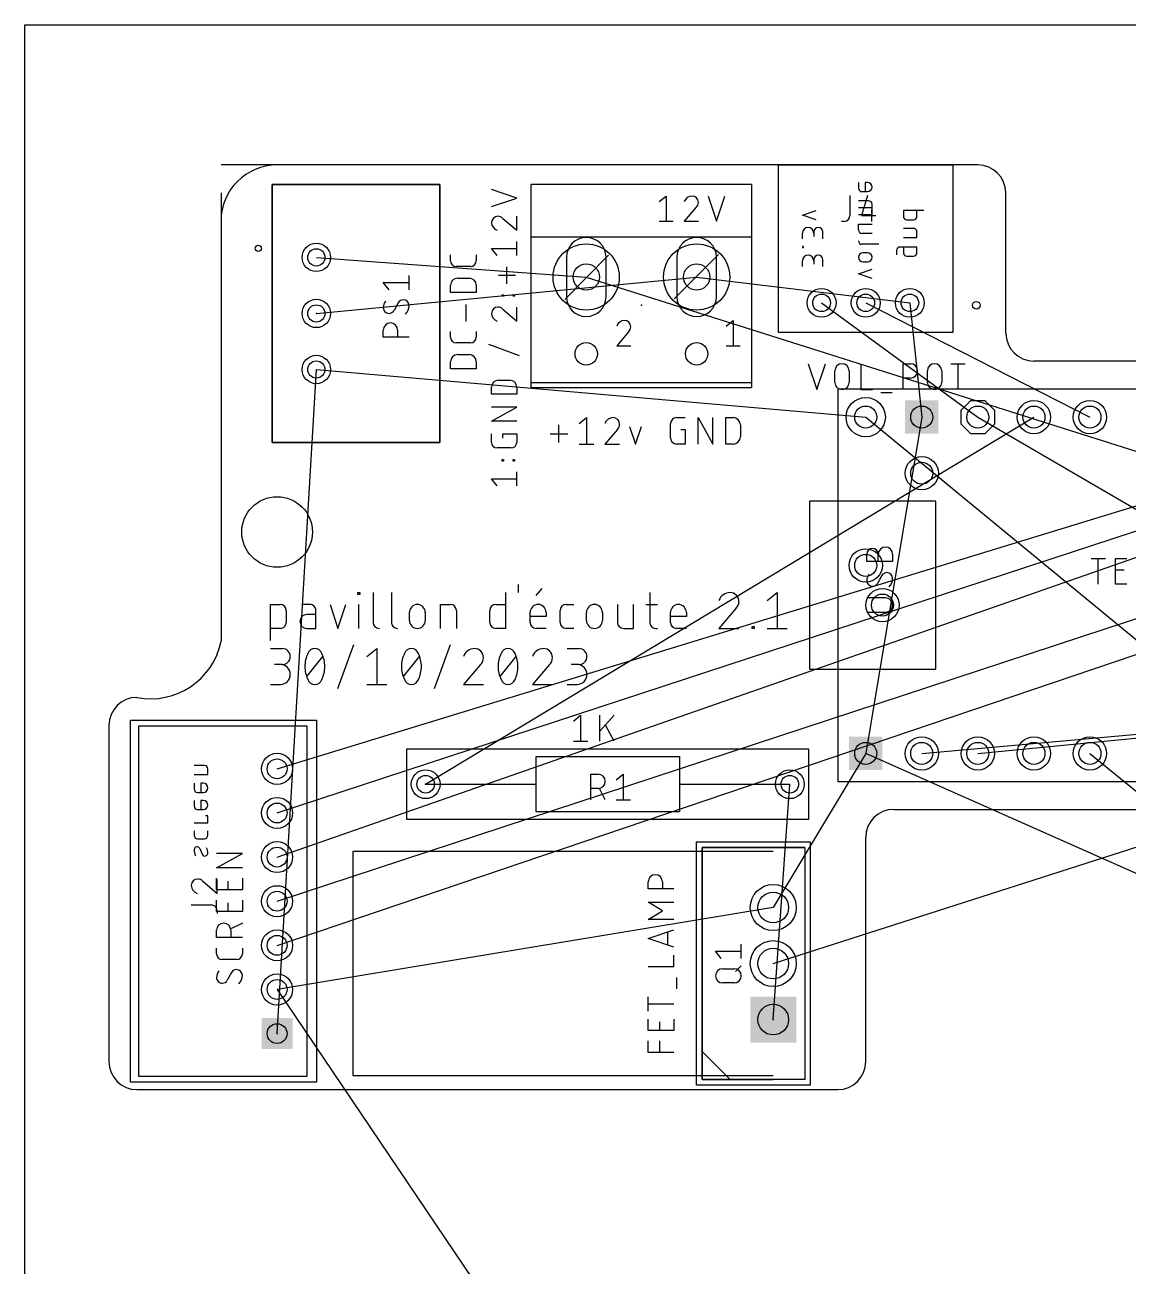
# Model space of a CAD drawing. Extents: x -53 to 76, y -69 to 67.
# Drawn here: x -53.3 to -3.3, y 11 to 67.3 of the extents above; entities that cross this region are included whole.
import ezdxf

# ---------------------------------------------------------------- set-up
doc = ezdxf.new("R2010")
doc.units = 0
for name, color, linetype in [('1', 12, 'CONTINUOUS'), ('16', 132, 'CONTINUOUS'), ('17', 122, 'CONTINUOUS'), ('19', 53, 'CONTINUOUS'), ('20', 31, 'CONTINUOUS'), ('21', 251, 'CONTINUOUS'), ('23', 53, 'CONTINUOUS'), ('25', 251, 'CONTINUOUS'), ('27', 251, 'CONTINUOUS'), ('28', 251, 'CONTINUOUS'), ('44', 251, 'CONTINUOUS'), ('51', 251, 'CONTINUOUS')]:
    doc.layers.add(name, color=color, linetype=linetype)

# ---------------------------------------------------------------- blocks, each defined once
blk = doc.blocks.new('LONGP100')
blk.add_lwpolyline([(-0.5, -0.5), (0.5, -0.5, 1), (0.5, 0.5), (-0.5, 0.5, 1)], format="xyb", close=True)
blk = doc.blocks.new('SQUAREP')
blk.add_solid([(-0.5, -0.5), (0.5, -0.5), (-0.5, 0.5), (0.5, 0.5)])
blk = doc.blocks.new('ROUNDP')
blk.add_circle((0, 0), 0.5)
blk = doc.blocks.new('OCTAGONP')
blk.add_lwpolyline([(-0.5, -0.2071), (-0.5, 0.2071), (-0.2071, 0.5), (0.2071, 0.5), (0.5, 0.2071), (0.5, -0.2071), (0.2071, -0.5), (-0.2071, -0.5)], close=True)

msp = doc.modelspace()

# ---------------------------------------------------------------- linework, layer by layer
at = {"layer": '1'}
for p, q in [((-53.34, -68.58), (-53.34, 67.31)), ((-53.34, 67.31), (-45.72, 67.31)), ((-45.72, 67.31), (76.2, 67.31))]:
    msp.add_line(p, q, dxfattribs=at)
at = {"layer": '16'}
for p, q in [((-53.34, 67.31), (76.2, 67.31)), ((-53.34, -68.58), (-53.34, 67.31))]:
    msp.add_line(p, q, dxfattribs=at)
at = {"layer": '19'}
for p, q in [((-40.132, 56.769), (-27.9, 55.88)), ((-40.132, 54.229), (-22.9, 55.88)), ((-27.9, 55.88), (24.13, 39.37)), ((-22.9, 55.88), (-13.24, 54.71)), ((-17.24, 54.71), (-10.16, 49.53)), ((-15.24, 54.71), (-5.08, 49.53)), ((-13.24, 54.71), (-12.7, 49.53)), ((-41.91, 21.59), (-40.132, 51.689)), ((-40.132, 51.689), (-15.24, 49.53)), ((-41.91, 29.59), (15.24, 49.53)), ((-41.91, 31.59), (12.7, 49.53)), ((-41.91, 33.59), (10.16, 49.53)), ((-35.179, 32.893), (-7.62, 49.53)), ((-12.7, 49.53), (-15.24, 34.29)), ((-15.24, 49.53), (27.94, 13.97)), ((-10.16, 49.53), (50.8, 13.97)), ((-41.91, 27.59), (9.525, 44.5135)), ((-41.91, 25.59), (13.97, 44.5135)), ((-12.7, 34.29), (45.72, 39.47)), ((-10.16, 34.29), (43.72, 39.47)), ((-19.431, 24.765), (26.13, 39.37)), ((-15.24, 34.29), (-19.431, 27.305)), ((30.48, 13.97), (-15.24, 34.29)), ((-5.08, 34.29), (50.8, -11.43)), ((-19.431, 22.225), (-18.679, 32.893)), ((-19.431, 27.305), (-41.91, 23.59)), ((-41.91, 23.59), (-5.191, -30.815))]:
    msp.add_line(p, q, dxfattribs=at)
at = {"layer": '20'}
for p, q in [((-41.91, 60.96), (-44.45, 60.96)), ((-10.16, 60.96), (-41.91, 60.96)), ((-44.45, 59.69), (-44.45, 58.42)), ((-8.89, 53.34), (-8.89, 59.69)), ((-44.45, 58.42), (-44.45, 39.37)), ((10.16, 52.07), (-7.62, 52.07)), ((-49.53, 35.56), (-49.53, 20.32)), ((-13.97, 31.75), (16.51, 31.75)), ((-15.24, 20.32), (-15.24, 30.48)), ((-48.26, 19.05), (-16.51, 19.05))]:
    msp.add_line(p, q, dxfattribs=at)
msp.add_circle((-41.91, 44.323), 1.6, dxfattribs=at)
for centre, radius, start, end in [((-41.91, 58.42), 2.54, 90, 180), ((-10.16, 59.69), 1.27, 0, 90), ((-7.62, 53.34), 1.27, 180, 270), ((-47.625, 40.005), 3.2379, 258.6901, 348.6901), ((-48.26, 35.56), 1.27, 90, 180), ((-13.97, 30.48), 1.27, 90, 180), ((-48.26, 20.32), 1.27, 180, 270), ((-16.51, 20.32), 1.27, 270, 0)]:
    msp.add_arc(centre, radius, start, end, dxfattribs=at)
at = {"layer": '21'}
for p, q in [((-19.19, 53.36), (-19.19, 60.96)), ((-19.19, 60.96), (-11.29, 60.96)), ((-11.29, 60.96), (-11.29, 53.36)), ((-42.132, 60.079), (-42.132, 48.379)), ((-34.532, 60.079), (-42.132, 60.079)), ((-34.532, 48.379), (-34.532, 60.079)), ((-20.411, 60.071), (-30.393, 60.071)), ((-30.393, 57.683), (-30.393, 60.071)), ((-20.411, 60.071), (-20.411, 57.683)), ((-28.793, 57.683), (-30.393, 57.683)), ((-30.393, 51.079), (-30.393, 57.683)), ((-23.789, 57.683), (-27.015, 57.683)), ((-20.411, 57.683), (-22.011, 57.683)), ((-20.411, 57.683), (-20.411, 51.079)), ((-21.5665, 53.6575), (-21.249, 53.9115)), ((-21.249, 53.9115), (-21.249, 52.7685)), ((-25.9798, 53.4035), (-26.5195, 52.7685)), ((-11.29, 53.36), (-19.19, 53.36)), ((-26.5195, 52.7685), (-25.8845, 52.7685)), ((-21.5665, 52.7685), (-20.9315, 52.7685)), ((-30.393, 50.876), (-30.393, 51.079)), ((-20.411, 51.079), (-30.393, 51.079)), ((-30.393, 50.876), (-20.411, 50.876)), ((-20.411, 51.079), (-20.411, 50.876)), ((-16.51, 50.8), (-16.51, 33.02)), ((19.05, 50.8), (-16.51, 50.8)), ((-42.132, 48.379), (-34.532, 48.379)), ((-17.78, 45.72), (-17.78, 38.1)), ((-12.065, 45.72), (-17.78, 45.72)), ((-12.065, 38.1), (-12.065, 45.72)), ((-15.1892, 42.9937), (-15.1892, 43.3183)), ((-14.0208, 42.9937), (-15.1892, 42.9937)), ((-14.6699, 42.9937), (-14.6699, 43.3183)), ((-14.0208, 43.3183), (-14.0208, 42.9937)), ((-5.0292, 43.1292), (-4.3801, 43.1292)), ((-4.7046, 41.9608), (-4.7046, 43.1292)), ((-3.922, 41.9608), (-3.922, 43.1292)), ((-3.922, 43.1292), (-3.4028, 43.1292)), ((-14.5076, 42.3531), (-14.7024, 41.9961)), ((-3.922, 42.6099), (-3.5326, 42.6099)), ((-3.4028, 41.9608), (-3.922, 41.9608)), ((-14.3454, 41.3399), (-15.1892, 41.3399)), ((-15.1892, 40.6908), (-14.3454, 40.6908)), ((-17.78, 38.1), (-12.065, 38.1)), ((-48.182, 21.59), (-48.182, 35.54)), ((-48.182, 35.54), (-40.56, 35.54)), ((-40.56, 35.54), (-40.56, 19.64)), ((-30.179, 34.143), (-23.679, 34.143)), ((-30.179, 31.643), (-30.179, 34.143)), ((-23.679, 34.143), (-23.679, 31.643)), ((-34.229, 32.893), (-30.179, 32.893)), ((-23.679, 32.893), (-19.629, 32.893)), ((-16.51, 33.02), (19.05, 33.02)), ((-23.679, 31.643), (-30.179, 31.643)), ((-18.006, 30.025), (-22.656, 30.025)), ((-22.656, 30.025), (-22.656, 19.505)), ((-40.56, 19.64), (-41.91, 19.64)), ((-22.656, 19.505), (-19.431, 19.505))]:
    msp.add_line(p, q, dxfattribs=at)
for centre in [(-27.9038, 52.4002), (-22.9, 52.4002)]:
    msp.add_circle(centre, 0.508, dxfattribs=at)
for centre, radius, start, end in [((-26.1703, 53.5444), 0.3671, 90, 162.0547), ((-26.1703, 53.6258), 0.2858, 0, 90), ((-26.1914, 53.6258), 0.3069, 313.6027, 0.0001), ((-14.9296, 43.3183), 0.2596, 0, 180), ((-14.3454, 43.3183), 0.3246, 0, 180), ((-14.7024, 42.1259), 0.4868, 143.1301, 179.9993), ((-14.2804, 42.2192), 0.2637, 90.0001, 149.4899), ((-14.2804, 42.2233), 0.2596, 0, 90), ((-14.5693, 42.2233), 0.5485, 314.761, 359.9999), ((-14.9296, 42.1259), 0.2596, 179.9993, 270), ((-14.9296, 42.1299), 0.2637, 269.9998, 329.4902), ((-14.3454, 41.0154), 0.3246, 270, 90)]:
    msp.add_arc(centre, radius, start, end, dxfattribs=at)
at = {"layer": '23'}
for p in [(-15.24, 60.96), (-25.4, 54.61), (-40.132, 54.229), (-35.179, 32.893), (-19.431, 22.225), (-41.91, 21.59)]:
    msp.add_point(p, dxfattribs=at)
at = {"layer": '25'}
for p, q in [((-24.6018, 59.2963), (-24.2843, 59.5503)), ((-24.2843, 59.5503), (-24.2843, 58.4073)), ((-22.3793, 59.5503), (-21.9983, 58.4073)), ((-21.9983, 58.4073), (-21.6173, 59.5503)), ((-15.9525, 59.5702), (-15.9525, 58.6614)), ((-15.1655, 59.5702), (-15.4252, 58.6614)), ((-22.9191, 59.0423), (-23.4588, 58.4073)), ((-15.4252, 58.6614), (-14.776, 58.6614)), ((-14.9708, 58.9211), (-14.9708, 58.4018)), ((-24.6018, 58.4073), (-23.9668, 58.4073)), ((-23.4588, 58.4073), (-22.8238, 58.4073)), ((-16.2121, 58.4018), (-16.342, 58.4018)), ((-35.9308, 55.3028), (-35.9308, 55.9519)), ((-36.8396, 55.3028), (-37.0992, 55.6274)), ((-37.0992, 55.6274), (-35.9308, 55.6274)), ((-36.4176, 54.7172), (-36.6124, 54.3602)), ((-37.0992, 53.1481), (-37.0992, 53.4726)), ((-36.4501, 53.4726), (-36.4501, 53.1481)), ((-35.9308, 53.1481), (-37.0992, 53.1481)), ((-30.9711, 41.5798), (-30.9711, 41.941)), ((-30.1757, 41.4443), (-29.9048, 41.7604)), ((-38.2588, 41.4895), (-38.2588, 41.5798)), ((-38.2588, 41.5798), (-38.1684, 41.5798)), ((-38.1684, 41.4895), (-38.2588, 41.4895)), ((-38.1684, 41.5798), (-38.1684, 41.4895)), ((-37.5612, 41.5798), (-37.5612, 40.2251)), ((-36.7275, 41.5798), (-36.7275, 40.2251)), ((-31.5551, 41.5798), (-31.5551, 39.9542)), ((-25.029, 41.5798), (-25.029, 40.2251)), ((-19.6993, 41.2186), (-19.2477, 41.5798)), ((-19.2477, 41.5798), (-19.2477, 39.9542)), ((-42.2148, 39.4123), (-42.2148, 41.0379)), ((-42.2148, 41.0379), (-41.7632, 41.0379)), ((-41.4923, 40.767), (-41.4923, 40.2251)), ((-40.4232, 41.0379), (-40.7844, 41.0379)), ((-40.1523, 40.5864), (-40.5587, 40.5864)), ((-40.1523, 39.9542), (-40.1523, 40.767)), ((-39.5127, 41.0379), (-39.1515, 39.9542)), ((-39.1515, 39.9542), (-38.7902, 41.0379)), ((-38.2136, 39.9542), (-38.2136, 41.0379)), ((-35.9175, 40.3154), (-35.9175, 40.6767)), ((-35.1951, 40.6767), (-35.1951, 40.3154)), ((-34.5107, 39.9542), (-34.5107, 41.0379)), ((-34.5107, 41.0379), (-34.0592, 41.0379)), ((-33.7882, 40.767), (-33.7882, 39.9542)), ((-32.2776, 40.2251), (-32.2776, 40.767)), ((-32.0067, 41.0379), (-31.5551, 41.0379)), ((-30.4466, 40.2251), (-30.4466, 40.6767)), ((-29.7241, 40.6767), (-29.7241, 40.4961)), ((-29.0902, 40.2251), (-29.0902, 40.767)), ((-28.8192, 41.0379), (-28.458, 41.0379)), ((-27.8935, 40.3154), (-27.8935, 40.6767)), ((-27.171, 40.6767), (-27.171, 40.3154)), ((-26.4867, 41.0379), (-26.4867, 40.2251)), ((-25.7642, 39.9542), (-25.7642, 41.0379)), ((-25.2096, 41.0379), (-24.6678, 41.0379)), ((-24.0899, 40.2251), (-24.0899, 40.6767)), ((-23.3674, 40.6767), (-23.3674, 40.4961)), ((-21.12, 40.8573), (-21.8877, 39.9542)), ((-41.7632, 39.9542), (-42.2148, 39.9542)), ((-40.5587, 39.9542), (-40.1523, 39.9542)), ((-31.5551, 39.9542), (-32.0067, 39.9542)), ((-29.7241, 40.4961), (-30.4466, 40.4961)), ((-29.7241, 39.9542), (-30.1757, 39.9542)), ((-28.458, 39.9542), (-28.8192, 39.9542)), ((-26.2158, 39.9542), (-25.7642, 39.9542)), ((-24.7581, 39.9542), (-24.6678, 39.9542)), ((-23.3674, 40.4961), (-24.0899, 40.4961)), ((-23.3674, 39.9542), (-23.819, 39.9542)), ((-21.8877, 39.9542), (-20.9845, 39.9542)), ((-20.3871, 39.9542), (-20.3871, 40.0445)), ((-20.3871, 40.0445), (-20.2968, 40.0445)), ((-20.2968, 39.9542), (-20.3871, 39.9542)), ((-20.2968, 40.0445), (-20.2968, 39.9542)), ((-19.6993, 39.9542), (-18.7962, 39.9542)), ((-42.2148, 39.0398), (-41.6729, 39.0398)), ((-39.1546, 37.2336), (-38.4321, 39.2204)), ((-37.8381, 38.6786), (-37.3865, 39.0398)), ((-37.3865, 39.0398), (-37.3865, 37.4142)), ((-34.7778, 37.2336), (-34.0553, 39.2204)), ((-28.772, 39.0398), (-28.2301, 39.0398)), ((-41.6729, 38.3173), (-42.0342, 38.3173)), ((-40.5614, 37.7754), (-39.8389, 38.6786)), ((-36.1846, 37.7754), (-35.4621, 38.6786)), ((-32.6937, 38.3173), (-33.4613, 37.4142)), ((-31.8079, 37.7754), (-31.0854, 38.6786)), ((-29.5674, 38.3173), (-30.3351, 37.4142)), ((-28.2301, 38.3173), (-28.5913, 38.3173)), ((-42.2148, 37.4142), (-41.7632, 37.4142)), ((-37.8381, 37.4142), (-36.935, 37.4142)), ((-33.4613, 37.4142), (-32.5582, 37.4142)), ((-30.3351, 37.4142), (-29.432, 37.4142)), ((-28.772, 37.4142), (-28.3204, 37.4142)), ((-27.6894, 32.1818), (-27.6894, 33.3502)), ((-27.6894, 33.3502), (-27.3648, 33.3502)), ((-26.5537, 33.0906), (-26.2292, 33.3502)), ((-26.2292, 33.3502), (-26.2292, 32.1818)), ((-27.3648, 32.7011), (-27.6894, 32.7011)), ((-27.0403, 32.1818), (-27.2999, 32.7011)), ((-26.5537, 32.1818), (-25.9046, 32.1818)), ((-19.431, 29.845), (-38.481, 29.845)), ((-38.481, 29.845), (-38.481, 19.685)), ((-45.2769, 28.4986), (-44.6278, 27.9468)), ((-44.6278, 27.9468), (-44.6278, 28.596)), ((-45.7962, 27.4195), (-44.8874, 27.4195)), ((-44.6278, 27.1599), (-44.6278, 27.03)), ((-21.7876, 24.9976), (-22.0472, 25.3222)), ((-22.0472, 25.3222), (-20.8788, 25.3222)), ((-20.8788, 24.9976), (-20.8788, 25.6468)), ((-21.7226, 24.5324), (-21.2034, 24.5324)), ((-21.1384, 24.4025), (-20.8788, 24.6622)), ((-21.2034, 23.8833), (-21.7226, 23.8833)), ((-38.481, 19.685), (-19.431, 19.685))]:
    msp.add_line(p, q, dxfattribs=at)
for centre, radius in [((-42.765, 57.184), 0.141), ((-10.226, 54.601), 0.1736)]:
    msp.add_circle(centre, radius, dxfattribs=at)
for centre, radius, start, end in [((-23.1096, 59.1832), 0.3671, 90, 162.0547), ((-23.1096, 59.2645), 0.2858, 0, 90), ((-23.1307, 59.2645), 0.3069, 313.6027, 0.0001), ((-16.2121, 58.6614), 0.2596, 270, 0), ((-36.6124, 54.49), 0.4868, 143.1301, 179.9993), ((-36.1904, 54.5833), 0.2637, 90.0001, 149.4899), ((-36.1904, 54.5874), 0.2596, 0, 90), ((-36.4793, 54.5874), 0.5485, 314.761, 359.9999), ((-36.8396, 54.49), 0.2596, 179.9993, 270), ((-36.8396, 54.4941), 0.2637, 269.9998, 329.4902), ((-36.7746, 53.4726), 0.3246, 0, 180), ((-21.3909, 41.0577), 0.5221, 89.9999, 162.0554), ((-21.3909, 41.1734), 0.4064, 0, 90), ((-21.4211, 41.1734), 0.4365, 313.6035, 359.9999), ((-41.7632, 40.767), 0.2709, 0.0013, 90), ((-40.5587, 40.2703), 0.3161, 90, 270), ((-40.4232, 40.767), 0.2709, 360, 90.0007), ((-35.5563, 40.6767), 0.3612, 0, 180), ((-34.0592, 40.767), 0.2709, 0.0013, 90), ((-32.0067, 40.767), 0.2709, 90, 180), ((-30.0854, 40.6767), 0.3612, 0, 180), ((-28.8192, 40.767), 0.2709, 90, 180), ((-27.5323, 40.6767), 0.3612, 0, 180), ((-23.7287, 40.6767), 0.3612, 0, 180), ((-41.7632, 40.2251), 0.2709, 269.9993, 0), ((-37.2903, 40.2251), 0.2709, 180, 270), ((-36.4566, 40.2251), 0.2709, 180, 270), ((-35.5563, 40.3154), 0.3612, 180, 0), ((-32.0067, 40.2251), 0.2709, 180, 270), ((-30.1757, 40.2251), 0.2709, 180, 270), ((-28.8192, 40.2251), 0.2709, 180, 270), ((-27.5323, 40.3154), 0.3612, 180, 0), ((-26.2158, 40.2251), 0.2709, 180, 270), ((-24.7581, 40.2251), 0.2709, 180, 270), ((-23.819, 40.2251), 0.2709, 180, 270), ((-41.6729, 38.6786), 0.3612, 270, 90), ((-40.2001, 38.7056), 0.3342, 90.0001, 161.0756), ((-40.2001, 38.7056), 0.3342, 18.9254, 90), ((-35.8234, 38.7056), 0.3342, 90.0001, 161.0756), ((-35.8234, 38.7056), 0.3342, 18.9254, 90), ((-32.9646, 38.5177), 0.5221, 89.9999, 162.0554), ((-32.9646, 38.6334), 0.4064, 0, 90), ((-31.4467, 38.7056), 0.3342, 90.0001, 161.0756), ((-31.4467, 38.7056), 0.3342, 18.9254, 90), ((-29.8384, 38.5177), 0.5221, 89.9999, 162.0554), ((-29.8384, 38.6334), 0.4064, 0, 90), ((-28.2301, 38.6786), 0.3612, 270, 90), ((-41.7632, 37.8658), 0.4516, 270, 90), ((-39.3121, 38.227), 1.3396, 154.0109, 180), ((-41.0882, 38.227), 1.3396, 359.9999, 25.9891), ((-34.9353, 38.227), 1.3396, 154.0109, 180), ((-36.7114, 38.227), 1.3396, 359.9999, 25.9891), ((-32.9947, 38.6334), 0.4365, 313.6035, 359.9999), ((-30.5586, 38.227), 1.3396, 154.0109, 180), ((-32.3347, 38.227), 1.3396, 359.9999, 25.9891), ((-29.8685, 38.6334), 0.4365, 313.6035, 359.9999), ((-28.3204, 37.8658), 0.4516, 270, 90), ((-39.312, 38.227), 1.3396, 180, 205.9889), ((-41.0882, 38.227), 1.3396, 334.0111, 0), ((-34.9353, 38.227), 1.3396, 180, 205.9889), ((-36.7115, 38.227), 1.3396, 334.0111, 0), ((-30.5586, 38.227), 1.3396, 180, 205.9889), ((-32.3347, 38.227), 1.3396, 334.0111, 0), ((-40.2001, 37.7484), 0.3342, 198.925, 270), ((-40.2001, 37.7484), 0.3342, 270.0001, 341.0743), ((-35.8234, 37.7484), 0.3342, 198.925, 270), ((-35.8234, 37.7484), 0.3342, 270.0001, 341.0743), ((-31.4467, 37.7484), 0.3342, 198.925, 270), ((-31.4467, 37.7484), 0.3342, 270.0001, 341.0743), ((-27.3648, 33.0256), 0.3246, 270, 90), ((-45.5041, 28.3039), 0.2921, 90, 180), ((-45.4209, 28.3039), 0.3753, 180.0001, 252.0549), ((-45.5041, 28.2822), 0.3138, 43.604, 89.9996), ((-44.8874, 27.1599), 0.2596, 0, 90), ((-21.7226, 24.2078), 0.3246, 90, 270), ((-21.2034, 24.2078), 0.3246, 270, 90)]:
    msp.add_arc(centre, radius, start, end, dxfattribs=at)
at = {"layer": '27'}
for p, q in [((-31.0515, 59.4595), (-32.1945, 59.8405)), ((-32.1945, 59.0785), (-31.0515, 59.4595)), ((-31.6865, 58.5388), (-31.0515, 57.999)), ((-31.0515, 57.999), (-31.0515, 58.634)), ((-31.0515, 56.856), (-31.0515, 57.491)), ((-34.0512, 56.6184), (-34.0512, 56.8781)), ((-32.8828, 56.8781), (-32.8828, 56.6184)), ((-31.9405, 56.856), (-32.1945, 57.1735)), ((-32.1945, 57.1735), (-31.0515, 57.1735)), ((-33.1424, 56.3588), (-33.7916, 56.3588)), ((-31.496, 55.5733), (-31.496, 56.3353)), ((-33.7266, 55.8301), (-33.2074, 55.8301)), ((-31.115, 55.9543), (-31.877, 55.9543)), ((-34.0512, 55.181), (-34.0512, 55.5056)), ((-32.8828, 55.181), (-34.0512, 55.181)), ((-32.8828, 55.5056), (-32.8828, 55.181)), ((-33.3372, 53.8588), (-33.3372, 54.6377)), ((-31.7183, 55.0082), (-31.7183, 55.0717)), ((-31.7183, 55.0717), (-31.6547, 55.0717)), ((-31.6547, 55.0082), (-31.7183, 55.0082)), ((-31.6547, 55.0717), (-31.6547, 55.0082)), ((-31.2103, 55.0082), (-31.2103, 55.0717)), ((-31.2103, 55.0717), (-31.1468, 55.0717)), ((-31.1468, 55.0082), (-31.2103, 55.0082)), ((-31.1468, 55.0717), (-31.1468, 55.0082)), ((-31.6865, 54.424), (-31.0515, 53.8842)), ((-31.0515, 53.8842), (-31.0515, 54.5192)), ((-34.0512, 53.1513), (-34.0512, 53.411)), ((-33.1424, 52.8917), (-33.7916, 52.8917)), ((-32.8828, 53.411), (-32.8828, 53.1513)), ((-33.7266, 52.363), (-33.2074, 52.363)), ((-30.9245, 52.3094), (-32.3215, 52.8174)), ((-34.0512, 51.7139), (-34.0512, 52.0385)), ((-32.8828, 52.0385), (-32.8828, 51.7139)), ((-17.8464, 51.9502), (-17.4569, 50.7818)), ((-17.4569, 50.7818), (-17.0675, 51.9502)), ((-15.4551, 51.9502), (-15.4551, 50.7818)), ((-13.5355, 50.7818), (-13.5355, 51.9502)), ((-13.5355, 51.9502), (-13.2109, 51.9502)), ((-11.3807, 51.9502), (-10.7316, 51.9502)), ((-11.0562, 50.7818), (-11.0562, 51.9502)), ((-32.8828, 51.7139), (-34.0512, 51.7139)), ((-31.877, 51.2045), (-31.369, 51.2045)), ((-16.6385, 51.1064), (-16.6385, 51.6256)), ((-15.9894, 51.6256), (-15.9894, 51.1064)), ((-13.2109, 51.3011), (-13.5355, 51.3011)), ((-12.4475, 51.1064), (-12.4475, 51.6256)), ((-11.7984, 51.6256), (-11.7984, 51.1064)), ((-32.1945, 50.5695), (-32.1945, 50.887)), ((-31.0515, 50.887), (-31.0515, 50.5695)), ((-15.4551, 50.7818), (-14.9359, 50.7818)), ((-14.5543, 50.652), (-14.035, 50.652)), ((-31.0515, 50.5695), (-32.1945, 50.5695)), ((-32.1945, 49.3503), (-31.0515, 49.9853)), ((-31.0515, 49.9853), (-32.1945, 49.9853)), ((-31.0515, 49.3503), (-32.1945, 49.3503)), ((-29.1407, 48.3774), (-29.1407, 49.1763)), ((-28.2256, 49.2429), (-27.8927, 49.5092)), ((-27.8927, 49.5092), (-27.8927, 48.3108)), ((-26.4897, 48.9766), (-27.0556, 48.3108)), ((-25.936, 49.1097), (-25.6697, 48.3108)), ((-25.6697, 48.3108), (-25.4034, 49.1097)), ((-24.0792, 48.5771), (-24.0792, 49.2429)), ((-23.8129, 49.5092), (-23.4134, 49.5092)), ((-23.6132, 48.9766), (-23.4134, 48.9766)), ((-23.4134, 48.9766), (-23.4134, 48.3108)), ((-22.8312, 48.3108), (-22.8312, 49.5092)), ((-22.8312, 49.5092), (-22.1654, 48.3108)), ((-22.1654, 48.3108), (-22.1654, 49.5092)), ((-21.5832, 48.3108), (-21.5832, 49.5092)), ((-21.5832, 49.5092), (-21.2503, 49.5092)), ((-20.9174, 49.1763), (-20.9174, 48.6437)), ((-32.1945, 48.3851), (-32.1945, 48.7661)), ((-31.6865, 48.5756), (-31.6865, 48.7661)), ((-31.6865, 48.7661), (-31.0515, 48.7661)), ((-31.0515, 48.7661), (-31.0515, 48.3851)), ((-29.5402, 48.7768), (-28.7413, 48.7768)), ((-31.3055, 48.1311), (-31.9405, 48.1311)), ((-28.2256, 48.3108), (-27.5598, 48.3108)), ((-27.0556, 48.3108), (-26.3898, 48.3108)), ((-23.4134, 48.3108), (-23.8129, 48.3108)), ((-21.2503, 48.3108), (-21.5832, 48.3108)), ((-31.7183, 47.5406), (-31.7183, 47.6041)), ((-31.7183, 47.6041), (-31.6547, 47.6041)), ((-31.6547, 47.5406), (-31.7183, 47.5406)), ((-31.6547, 47.6041), (-31.6547, 47.5406)), ((-31.2103, 47.5406), (-31.2103, 47.6041)), ((-31.2103, 47.6041), (-31.1468, 47.6041)), ((-31.1468, 47.5406), (-31.2103, 47.5406)), ((-31.1468, 47.6041), (-31.1468, 47.5406)), ((-31.9405, 46.4166), (-32.1945, 46.7341)), ((-32.1945, 46.7341), (-31.0515, 46.7341)), ((-31.0515, 46.4166), (-31.0515, 47.0516)), ((-28.4826, 35.7576), (-28.158, 36.0172)), ((-28.158, 36.0172), (-28.158, 34.8488)), ((-27.2845, 34.8488), (-27.2845, 36.0172)), ((-26.6354, 36.0172), (-27.2845, 35.3032)), ((-26.6354, 34.8488), (-27.0249, 35.5628)), ((-28.4826, 34.8488), (-27.8335, 34.8488)), ((-44.6532, 29.1013), (-43.4848, 29.7505)), ((-43.4848, 29.7505), (-44.6532, 29.7505)), ((-43.4848, 29.1013), (-44.6532, 29.1013)), ((-44.6532, 28.113), (-44.6532, 28.6323)), ((-44.1339, 28.113), (-44.1339, 28.5025)), ((-43.4848, 28.6323), (-43.4848, 28.113)), ((-25.0952, 28.1435), (-25.0952, 28.468)), ((-23.9268, 28.1435), (-25.0952, 28.1435)), ((-24.4461, 28.468), (-24.4461, 28.1435)), ((-43.4848, 28.113), (-44.6532, 28.113)), ((-44.6532, 27.1224), (-44.6532, 27.6417)), ((-43.4848, 27.6417), (-43.4848, 27.1224)), ((-43.4848, 27.1224), (-44.6532, 27.1224)), ((-44.1339, 27.1224), (-44.1339, 27.5119)), ((-24.4461, 27.1557), (-25.0952, 27.5452)), ((-25.0952, 27.5452), (-23.9268, 27.5452)), ((-25.0952, 26.7662), (-24.4461, 27.1557)), ((-43.4848, 26.5955), (-44.0041, 26.3359)), ((-23.9268, 26.7662), (-25.0952, 26.7662)), ((-44.6532, 25.9464), (-44.6532, 26.271)), ((-43.4848, 25.9464), (-44.6532, 25.9464)), ((-44.0041, 26.271), (-44.0041, 25.9464)), ((-25.0952, 25.8984), (-23.9268, 26.2879)), ((-23.9268, 25.5089), (-25.0952, 25.8984)), ((-24.2189, 26.1905), (-24.2189, 25.6063)), ((-44.6532, 25.2048), (-44.6532, 25.4644)), ((-43.4848, 25.4644), (-43.4848, 25.2048)), ((-43.7444, 24.9451), (-44.3936, 24.9451)), ((-23.9268, 24.6236), (-23.9268, 25.1429)), ((-43.9716, 24.3628), (-44.1664, 24.0058)), ((-25.0952, 24.6236), (-23.9268, 24.6236)), ((-23.797, 23.6195), (-23.797, 24.1387)), ((-25.0952, 22.6021), (-25.0952, 23.2512)), ((-23.9268, 22.9266), (-25.0952, 22.9266)), ((-25.0952, 21.728), (-25.0952, 22.2473)), ((-24.5759, 21.728), (-24.5759, 22.1175)), ((-23.9268, 22.2473), (-23.9268, 21.728)), ((-23.9268, 21.728), (-25.0952, 21.728)), ((-25.0952, 20.7374), (-25.0952, 21.2567)), ((-24.5759, 20.7374), (-24.5759, 21.2567)), ((-23.9268, 20.7374), (-25.0952, 20.7374))]:
    msp.add_line(p, q, dxfattribs=at)
for centre, radius, start, end in [((-31.9088, 58.3483), 0.2858, 90, 180), ((-31.9088, 58.3271), 0.3069, 43.6027, 90.0001), ((-31.8274, 58.3483), 0.3671, 180, 252.0547), ((-33.7916, 56.6184), 0.2596, 180.0007, 270), ((-33.1424, 56.6184), 0.2596, 270, 0), ((-33.7266, 55.5056), 0.3246, 90, 180), ((-33.2074, 55.5056), 0.3246, 0, 90), ((-31.9088, 54.2335), 0.2858, 90, 180), ((-31.8274, 54.2335), 0.3671, 180, 252.0547), ((-31.9088, 54.2123), 0.3069, 43.6027, 90.0001), ((-33.7916, 53.1513), 0.2596, 180.0007, 270), ((-33.1424, 53.1513), 0.2596, 270, 0), ((-33.7266, 52.0385), 0.3246, 90, 180), ((-33.2074, 52.0385), 0.3246, 0, 90), ((-16.3139, 51.6256), 0.3246, 0, 180), ((-13.2109, 51.6256), 0.3246, 270, 90), ((-12.1229, 51.6256), 0.3246, 0, 180), ((-31.877, 50.887), 0.3175, 90, 180), ((-31.369, 50.887), 0.3175, 0, 90), ((-16.3139, 51.1064), 0.3246, 180, 0), ((-12.1229, 51.1064), 0.3246, 180, 0), ((-26.6894, 49.1243), 0.3849, 89.9999, 162.0555), ((-26.6894, 49.2096), 0.2996, 0, 90), ((-26.7116, 49.2096), 0.3218, 313.6037, 0.0001), ((-23.8129, 49.2429), 0.2663, 90.0013, 180), ((-21.2503, 49.1763), 0.3329, 0, 90), ((-31.9405, 48.3851), 0.254, 180, 270), ((-31.3055, 48.3851), 0.254, 270, 0), ((-23.8129, 48.5771), 0.2663, 179.9993, 270), ((-21.2503, 48.6437), 0.3329, 270, 0), ((-24.7706, 28.468), 0.3246, 0, 180), ((-44.3286, 26.271), 0.3246, 0, 180), ((-44.3936, 25.2048), 0.2596, 180.0007, 270), ((-43.7444, 25.2048), 0.2596, 270, 0), ((-44.1664, 24.1356), 0.4868, 143.1301, 179.9993), ((-43.7444, 24.229), 0.2637, 90.0001, 149.4899), ((-43.7444, 24.233), 0.2596, 0, 90), ((-44.0333, 24.233), 0.5485, 314.761, 359.9999), ((-44.3936, 24.1356), 0.2596, 179.9993, 270), ((-44.3936, 24.1397), 0.2637, 269.9998, 329.4902)]:
    msp.add_arc(centre, radius, start, end, dxfattribs=at)
at = {"layer": '28'}
for p, q in [((-15.5669, 60.1599), (-15.5669, 59.9033)), ((-15.4129, 59.7493), (-15.1563, 59.7493)), ((-15.1563, 60.1599), (-15.259, 60.1599)), ((-15.259, 60.1599), (-15.259, 59.7493)), ((-15.105, 59.3325), (-15.5669, 59.3325)), ((-14.951, 58.7167), (-14.951, 59.1786)), ((-18.1069, 58.6846), (-17.491, 58.8899)), ((-17.491, 58.4793), (-18.1069, 58.6846)), ((-15.5669, 59.0246), (-14.951, 59.0246)), ((-15.5669, 58.7167), (-14.951, 58.7167)), ((-12.6111, 58.8899), (-13.5349, 58.8899)), ((-13.5349, 58.8899), (-13.5349, 58.6333)), ((-12.919, 58.6333), (-12.919, 58.8899)), ((-15.5669, 58.0133), (-15.5669, 58.2699)), ((-15.5669, 58.2699), (-14.951, 58.2699)), ((-13.073, 58.0844), (-13.5349, 58.0844)), ((-13.3809, 58.4793), (-13.073, 58.4793)), ((-18.1069, 57.618), (-18.1069, 57.8746)), ((-17.5937, 57.9259), (-17.5937, 57.7206)), ((-17.1831, 57.618), (-17.1831, 57.9259)), ((-14.951, 57.8593), (-15.4129, 57.8593)), ((-13.5349, 57.6739), (-12.919, 57.6739)), ((-12.919, 57.6739), (-12.919, 57.9305)), ((-18.0556, 57.2703), (-18.1069, 57.2703)), ((-18.1069, 57.2703), (-18.1069, 57.219)), ((-18.1069, 57.219), (-18.0556, 57.219)), ((-18.0556, 57.219), (-18.0556, 57.2703)), ((-14.6431, 57.3615), (-15.4129, 57.3615)), ((-15.1563, 56.9799), (-15.3616, 56.9799)), ((-13.8428, 57.0859), (-13.8428, 56.8807)), ((-12.919, 57.2399), (-13.6889, 57.2399)), ((-13.5349, 57.2399), (-13.5349, 56.9833)), ((-13.3809, 56.8293), (-13.073, 56.8293)), ((-12.919, 56.9833), (-12.919, 57.2399)), ((-18.1069, 56.358), (-18.1069, 56.6146)), ((-17.5937, 56.6659), (-17.5937, 56.4607)), ((-17.1831, 56.358), (-17.1831, 56.6659)), ((-15.3616, 56.5693), (-15.1563, 56.5693)), ((-15.5669, 56.0246), (-14.951, 56.2299)), ((-14.951, 55.8193), (-15.5669, 56.0246)), ((-45.204, 33.7439), (-45.6659, 33.7439)), ((-45.6659, 33.3333), (-45.05, 33.3333)), ((-45.05, 33.3333), (-45.05, 33.5899)), ((-45.6659, 32.9339), (-45.6659, 32.6773)), ((-45.2553, 32.9339), (-45.358, 32.9339)), ((-45.358, 32.9339), (-45.358, 32.5233)), ((-45.6659, 32.1539), (-45.6659, 31.8973)), ((-45.5119, 32.5233), (-45.2553, 32.5233)), ((-45.2553, 32.1539), (-45.358, 32.1539)), ((-45.358, 32.1539), (-45.358, 31.7433)), ((-45.5119, 31.7433), (-45.2553, 31.7433)), ((-45.6659, 31.1484), (-45.05, 31.1484)), ((-45.05, 31.4564), (-45.1527, 31.4564)), ((-45.05, 31.1484), (-45.05, 31.4564)), ((-45.6659, 30.7836), (-45.6659, 30.5783)), ((-45.5119, 30.4244), (-45.204, 30.4244)), ((-45.05, 30.5783), (-45.05, 30.7836)), ((-45.4093, 29.9769), (-45.3066, 29.7203))]:
    msp.add_line(p, q, dxfattribs=at)
for centre, radius, start, end in [((-15.4129, 59.9033), 0.154, 180, 269.9988), ((-15.1563, 59.9546), 0.2053, 270, 90), ((-15.105, 59.1786), 0.154, 360, 90.0012), ((-13.3809, 58.6333), 0.154, 180, 269.9988), ((-13.073, 58.6333), 0.154, 270, 0), ((-17.8503, 57.8746), 0.2566, 0, 180), ((-17.3884, 57.9259), 0.2053, 0, 180), ((-15.4129, 58.0133), 0.154, 179.9988, 270), ((-13.073, 57.9305), 0.154, 360, 90.0012), ((-15.4129, 57.5155), 0.154, 179.9988, 270), ((-17.8503, 56.6146), 0.2566, 0, 180), ((-17.3884, 56.6659), 0.2053, 0, 180), ((-15.3616, 56.7746), 0.2053, 90, 270), ((-15.1563, 56.7746), 0.2053, 270, 90), ((-13.6889, 57.0859), 0.154, 90, 180), ((-13.3809, 56.9833), 0.154, 180, 269.9988), ((-13.073, 56.9833), 0.154, 270, 0), ((-45.204, 33.5899), 0.154, 360, 90.0012), ((-45.5119, 32.6773), 0.154, 180, 269.9988), ((-45.2553, 32.7286), 0.2053, 270, 90), ((-45.2553, 31.9486), 0.2053, 270, 90), ((-45.5119, 31.8973), 0.154, 180, 269.9988), ((-45.5119, 30.5783), 0.154, 180, 269.9988), ((-45.204, 30.5783), 0.154, 270, 0), ((-45.5328, 29.9275), 0.1331, 21.8022, 180.8182), ((-44.7956, 29.938), 0.8704, 180.8182, 199.7914), ((-45.6328, 29.7633), 0.5828, 0.8181, 24.2394), ((-45.1831, 29.7697), 0.1331, 201.8017, 0.8181)]:
    msp.add_arc(centre, radius, start, end, dxfattribs=at)
at = {"layer": '44'}
for centre, radius in [((-40.132, 56.769), 0.39), ((-27.9, 55.88), 0.5969), ((-22.9, 55.88), 0.5969), ((-40.132, 54.229), 0.39), ((-17.24, 54.71), 0.4), ((-15.24, 54.71), 0.4), ((-13.24, 54.71), 0.4), ((-40.132, 51.689), 0.39), ((-15.24, 49.53), 0.5), ((-12.7, 49.53), 0.5), ((-10.16, 49.53), 0.5), ((-7.62, 49.53), 0.5), ((-5.08, 49.53), 0.5), ((-12.7, 46.99), 0.5), ((-15.24, 42.81), 0.5), ((-14.48, 41.01), 0.5), ((-15.24, 34.29), 0.5), ((-12.7, 34.29), 0.5), ((-10.16, 34.29), 0.5), ((-7.62, 34.29), 0.5), ((-5.08, 34.29), 0.5), ((-41.91, 33.59), 0.45), ((-35.179, 32.893), 0.4), ((-18.679, 32.893), 0.4), ((-41.91, 31.59), 0.45), ((-41.91, 29.59), 0.45), ((-41.91, 27.59), 0.45), ((-19.431, 27.305), 0.695), ((-41.91, 25.59), 0.45), ((-19.431, 24.765), 0.695), ((-41.91, 23.59), 0.45), ((-19.431, 22.225), 0.695), ((-41.91, 21.59), 0.45)]:
    msp.add_circle(centre, radius, dxfattribs=at)
at = {"layer": '51'}
for p, q in [((-19.19, 60.96), (-11.29, 60.96)), ((-19.19, 53.36), (-19.19, 60.96)), ((-11.29, 60.96), (-11.29, 53.36)), ((-42.132, 48.379), (-42.132, 60.079)), ((-42.132, 60.079), (-34.532, 60.079)), ((-34.532, 60.079), (-34.532, 48.379)), ((-27.015, 57.683), (-28.793, 57.683)), ((-22.011, 57.683), (-23.789, 57.683)), ((-26.888, 56.871), (-28.869, 54.864)), ((-21.909, 56.896), (-23.916, 54.889)), ((-11.29, 53.36), (-19.19, 53.36)), ((-34.532, 48.379), (-42.132, 48.379)), ((-48.559, 19.39), (-48.559, 35.79)), ((-48.559, 35.79), (-40.13, 35.79)), ((-48.182, 19.64), (-48.182, 35.54)), ((-48.182, 35.54), (-40.56, 35.54)), ((-40.56, 35.54), (-40.56, 19.64)), ((-40.13, 35.79), (-40.13, 19.39)), ((-36.029, 34.493), (-17.829, 34.493)), ((-36.029, 31.293), (-36.029, 34.493)), ((-17.829, 34.493), (-17.829, 31.293)), ((-30.179, 34.143), (-23.679, 34.143)), ((-30.179, 31.643), (-30.179, 34.143)), ((-23.679, 34.143), (-23.679, 31.643)), ((-35.179, 32.893), (-30.179, 32.893)), ((-23.679, 32.893), (-18.679, 32.893)), ((-23.679, 31.643), (-30.179, 31.643)), ((-17.829, 31.293), (-36.029, 31.293)), ((-22.906, 19.255), (-22.906, 30.275)), ((-22.906, 30.275), (-17.756, 30.275)), ((-22.656, 19.505), (-22.656, 30.025)), ((-22.656, 30.025), (-18.006, 30.025)), ((-18.006, 30.025), (-18.006, 19.505)), ((-17.756, 30.275), (-17.756, 19.255)), ((-21.386, 19.505), (-22.656, 20.775)), ((-40.13, 19.39), (-48.559, 19.39)), ((-40.56, 19.64), (-48.182, 19.64)), ((-17.756, 19.255), (-22.906, 19.255)), ((-18.006, 19.505), (-22.656, 19.505))]:
    msp.add_line(p, q, dxfattribs=at)
for centre in [(-27.9038, 55.88), (-22.9, 55.88)]:
    msp.add_circle(centre, 1.4986, dxfattribs=at)

# ---------------------------------------------------------------- block references
at = {"layer": '17'}
for name, p, xscale, yscale, rotation in [('ROUNDP', (-40.132, 56.769), 1.288, 1.288, 270), ('ROUNDP', (-40.132, 56.769), 1.288, 1.288, 270), ('LONGP100', (-27.9, 55.88), 1.7907, 1.7907, 270), ('LONGP100', (-27.9, 55.88), 1.7907, 1.7907, 270), ('LONGP100', (-22.9, 55.88), 1.7907, 1.7907, 270), ('LONGP100', (-22.9, 55.88), 1.7907, 1.7907, 270), ('ROUNDP', (-40.132, 54.229), 1.288, 1.288, 270), ('ROUNDP', (-40.132, 54.229), 1.288, 1.288, 270), ('ROUNDP', (-40.132, 51.689), 1.288, 1.288, 270), ('ROUNDP', (-40.132, 51.689), 1.288, 1.288, 270), ('ROUNDP', (-15.24, 49.53), 1.778, 1.778, 180), ('ROUNDP', (-15.24, 49.53), 1.778, 1.778, 180), ('OCTAGONP', (-10.16, 49.53), 1.508, 1.508, 90), ('OCTAGONP', (-10.16, 49.53), 1.508, 1.508, 90), ('ROUNDP', (-7.62, 49.53), 1.508, 1.508, 90), ('ROUNDP', (-7.62, 49.53), 1.508, 1.508, 90), ('ROUNDP', (-5.08, 49.53), 1.508, 1.508, 90), ('ROUNDP', (-5.08, 49.53), 1.508, 1.508, 90), ('ROUNDP', (-12.7, 46.99), 1.508, 1.508, 90), ('ROUNDP', (-12.7, 46.99), 1.508, 1.508, 90), ('ROUNDP', (-12.7, 34.29), 1.508, 1.508, 90), ('ROUNDP', (-12.7, 34.29), 1.508, 1.508, 90), ('ROUNDP', (-10.16, 34.29), 1.508, 1.508, 90), ('ROUNDP', (-10.16, 34.29), 1.508, 1.508, 90), ('ROUNDP', (-7.62, 34.29), 1.508, 1.508, 90), ('ROUNDP', (-7.62, 34.29), 1.508, 1.508, 90), ('ROUNDP', (-5.08, 34.29), 1.508, 1.508, 90), ('ROUNDP', (-5.08, 34.29), 1.508, 1.508, 90), ('ROUNDP', (-41.91, 33.59), 1.408, 1.408, 270), ('ROUNDP', (-41.91, 33.59), 1.408, 1.408, 270), ('ROUNDP', (-41.91, 31.59), 1.408, 1.408, 270), ('ROUNDP', (-41.91, 31.59), 1.408, 1.408, 270), ('ROUNDP', (-41.91, 29.59), 1.408, 1.408, 270), ('ROUNDP', (-41.91, 29.59), 1.408, 1.408, 270), ('ROUNDP', (-41.91, 27.59), 1.408, 1.408, 270), ('ROUNDP', (-41.91, 27.59), 1.408, 1.408, 270), ('ROUNDP', (-19.431, 27.305), 2.085, 2.085, 90), ('ROUNDP', (-19.431, 27.305), 2.085, 2.085, 90), ('ROUNDP', (-41.91, 25.59), 1.408, 1.408, 270), ('ROUNDP', (-41.91, 25.59), 1.408, 1.408, 270), ('ROUNDP', (-19.431, 24.765), 2.085, 2.085, 90), ('ROUNDP', (-19.431, 24.765), 2.085, 2.085, 90), ('ROUNDP', (-41.91, 23.59), 1.408, 1.408, 270), ('ROUNDP', (-41.91, 23.59), 1.408, 1.408, 270), ('SQUAREP', (-19.431, 22.225), 2.085, 2.085, 90), ('SQUAREP', (-19.431, 22.225), 2.085, 2.085, 90), ('SQUAREP', (-41.91, 21.59), 1.408, 1.408, 270), ('SQUAREP', (-41.91, 21.59), 1.408, 1.408, 270)]:
    msp.add_blockref(name, p, dxfattribs=dict(at, xscale=xscale, yscale=yscale, rotation=rotation))
for name, p, xscale, yscale in [('ROUNDP', (-17.24, 54.71), 1.308, 1.308), ('ROUNDP', (-17.24, 54.71), 1.308, 1.308), ('ROUNDP', (-15.24, 54.71), 1.308, 1.308), ('ROUNDP', (-15.24, 54.71), 1.308, 1.308), ('ROUNDP', (-13.24, 54.71), 1.308, 1.308), ('ROUNDP', (-13.24, 54.71), 1.308, 1.308), ('SQUAREP', (-12.7, 49.53), 1.508, 1.508), ('SQUAREP', (-12.7, 49.53), 1.508, 1.508), ('ROUNDP', (-15.24, 42.81), 1.508, 1.508), ('ROUNDP', (-15.24, 42.81), 1.508, 1.508), ('ROUNDP', (-14.48, 41.01), 1.508, 1.508), ('ROUNDP', (-14.48, 41.01), 1.508, 1.508), ('SQUAREP', (-15.24, 34.29), 1.508, 1.508), ('SQUAREP', (-15.24, 34.29), 1.508, 1.508), ('ROUNDP', (-35.179, 32.893), 1.308, 1.308), ('ROUNDP', (-35.179, 32.893), 1.308, 1.308), ('ROUNDP', (-18.679, 32.893), 1.308, 1.308), ('ROUNDP', (-18.679, 32.893), 1.308, 1.308)]:
    msp.add_blockref(name, p, dxfattribs=dict(at, xscale=xscale, yscale=yscale))

doc.saveas('drawing.dxf')
